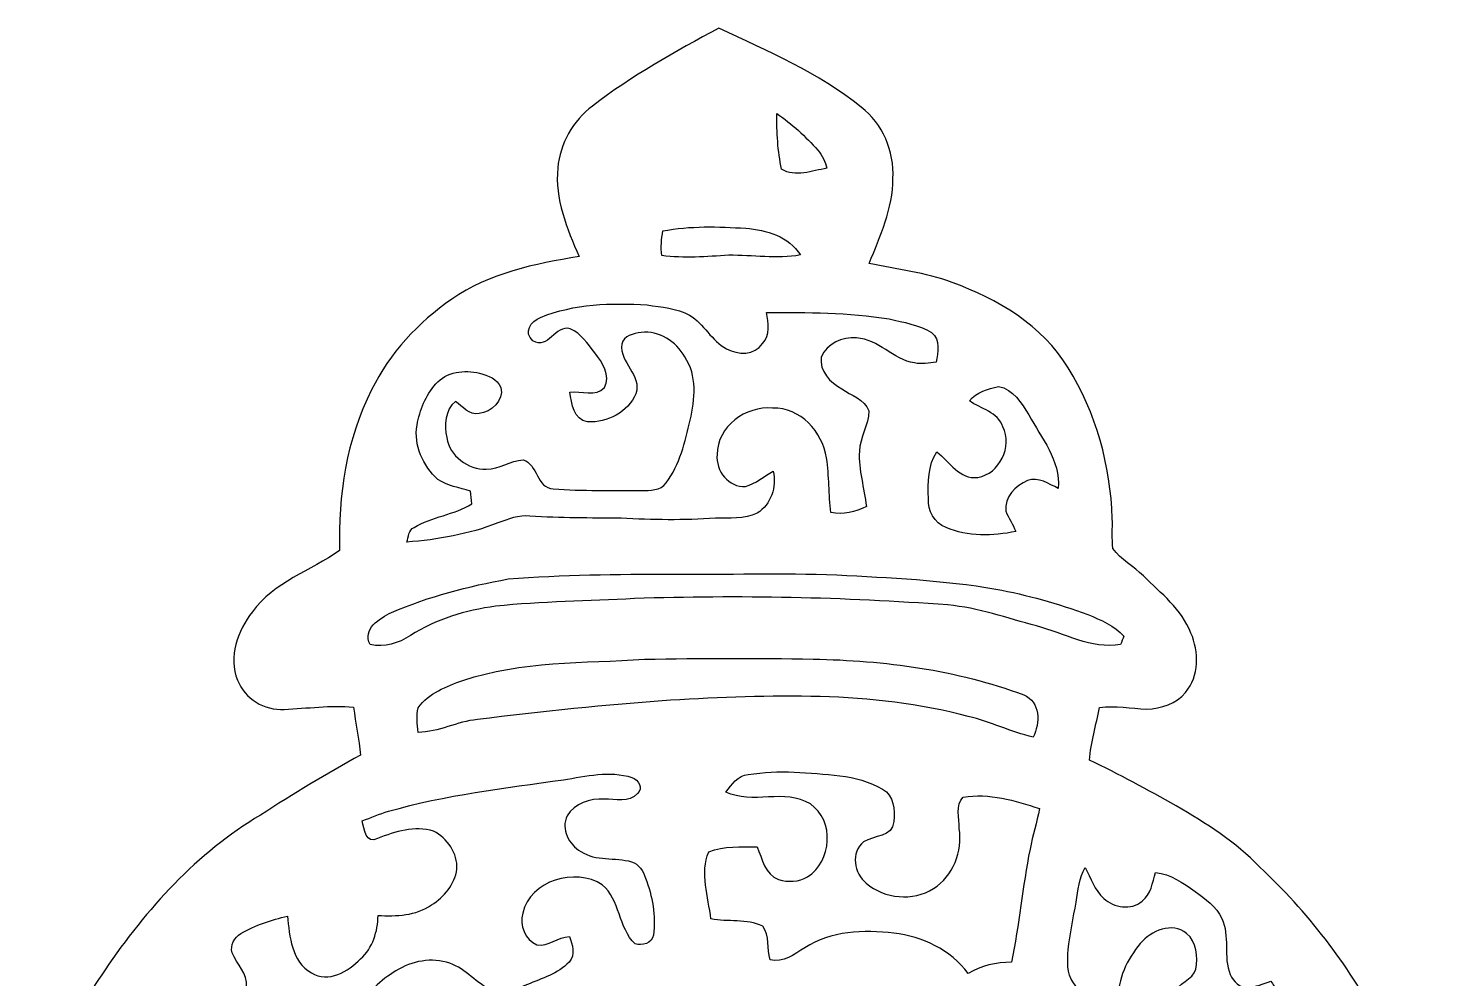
# Model space of a CAD drawing. Header units: centimetres. Extents: x -7.4 to 7.4, y -13.3 to 13.3.
# Drawn here: x -7.37 to 7.41, y 3.33 to 13.28 of the extents above; entities that cross this region are included whole.
import ezdxf

# ---------------------------------------------------------------- set-up
doc = ezdxf.new("R2010")
doc.units = ezdxf.units.CM
doc.header["$MEASUREMENT"] = 0
doc.layers.add('Camada 1', color=7, linetype='Continuous')

msp = doc.modelspace()

# ---------------------------------------------------------------- linework, layer by layer
at = {"layer": 'Camada 1', "color": 156}
for points, knots in [([(-1.46332, 12.46998), (-1.05127, 12.78643), (-0.59655, 13.04183), (-0.13864, 13.2849), (-0.13864, 13.2849), (0.37641, 13.04748), (0.90346, 12.81465), (1.34972, 12.45904), (1.34972, 12.45904), (1.57692, 12.28442), (1.69757, 11.99479), (1.68275, 11.71116), (1.68275, 11.71116), (1.68275, 11.39648), (1.54693, 11.10826), (1.43474, 10.82181), (1.43474, 10.82181), (1.72402, 10.75866), (2.02177, 10.72761), (2.30116, 10.62319), (2.30116, 10.62319), (2.77707, 10.45068), (3.24801, 10.17376), (3.51579, 9.72996), (3.51579, 9.72996), (3.81246, 9.25935), (3.96027, 8.70443), (3.97932, 8.15093), (3.97932, 8.15093), (3.98215, 8.04615), (3.97369, 7.94103), (3.98531, 7.83624), (3.98531, 7.83624), (4.06929, 7.72018), (4.20441, 7.65174), (4.30459, 7.55015), (4.30459, 7.55015), (4.48839, 7.3674), (4.70675, 7.20054), (4.80236, 6.95113), (4.80236, 6.95113), (4.88843, 6.75428), (4.89055, 6.50063), (4.74591, 6.32989), (4.74591, 6.32989), (4.65101, 6.20676), (4.48944, 6.16162), (4.34057, 6.15456), (4.34057, 6.15456), (4.17547, 6.15984), (4.01072, 6.19512), (3.84562, 6.17114), (3.84562, 6.17114), (3.81175, 5.98733), (3.75284, 5.80813), (3.74156, 5.62081), (3.74156, 5.62081), (4.04988, 5.47263), (4.35044, 5.3093), (4.64819, 5.14066), (4.64819, 5.14066), (4.96217, 4.9604), (5.27015, 4.76179), (5.52379, 4.50108), (5.52379, 4.50108), (6.02121, 4.03472), (6.44243, 3.48721), (6.76556, 2.88678), (6.76556, 2.88678), (7.07848, 2.27612), (7.25523, 1.6016), (7.32788, 0.92109), (7.32788, 0.92109), (7.40798, -0.01164), (7.36776, -0.95815), (7.17267, -1.87466), (7.17267, -1.87466), (7.01815, -2.60032), (6.73981, -3.29211), (6.43643, -3.96662), (6.43643, -3.96662), (5.84763, -5.25215), (5.18759, -6.50416), (4.48627, -7.73182), (4.48627, -7.73182), (4.2672, -8.12517), (4.02731, -8.50582), (3.79411, -8.8907), (3.79411, -8.8907), (4.03331, -9.29604), (4.32822, -9.6894), (4.40972, -10.16458), (4.40972, -10.16458), (4.48627, -10.62848), (4.58399, -11.13437), (4.37161, -11.57746), (4.37161, -11.57746), (4.16806, -12.00643), (3.74509, -12.26149), (3.34327, -12.4788), (3.34327, -12.4788), (2.93158, -12.71057), (2.47685, -12.84746), (2.02177, -12.96458), (2.02177, -12.96458), (1.33032, -13.16177), (0.61348, -13.26868), (-0.10512, -13.27855), (-0.10512, -13.27855), (-0.75776, -13.25279), (-1.41498, -13.21328), (-2.05176, -13.05947), (-2.05176, -13.05947), (-2.77529, -12.87144), (-3.50555, -12.65802), (-4.14725, -12.26431), (-4.14725, -12.26431), (-4.43934, -12.09498), (-4.71557, -11.8618), (-4.83975, -11.539), (-4.83975, -11.539), (-5.02567, -11.09274), (-4.95723, -10.59461), (-4.87997, -10.13249), (-4.87997, -10.13249), (-4.76532, -9.6414), (-4.37232, -9.29393), (-4.1035, -8.88824), (-4.1035, -8.88824), (-4.1349, -8.77393), (-4.22098, -8.68362), (-4.2746, -8.57885), (-4.2746, -8.57885), (-4.6235, -7.9576), (-4.89338, -7.29614), (-5.2204, -6.66326), (-5.2204, -6.66326), (-6.30765, -4.66831), (-6.89504, -2.44264), (-7.24464, -0.20954), (-7.24464, -0.20954), (-7.37059, 0.71154), (-7.37059, 1.67886), (-7.03297, 2.55798), (-7.03297, 2.55798), (-6.91761, 2.86666), (-6.75498, 3.15489), (-6.5659, 3.4237), (-6.5659, 3.4237), (-6.13445, 4.06011), (-5.60528, 4.6496), (-4.93854, 5.04506), (-4.93854, 5.04506), (-4.59563, 5.2645), (-4.24956, 5.47863), (-3.89149, 5.67302), (-3.89149, 5.67302), (-3.90525, 5.84164), (-3.9437, 6.00709), (-3.9638, 6.17466), (-3.9638, 6.17466), (-4.20722, 6.19724), (-4.44958, 6.16267), (-4.69229, 6.15102), (-4.69229, 6.15102), (-4.89866, 6.13903), (-5.10292, 6.26356), (-5.17913, 6.45724), (-5.17913, 6.45724), (-5.28002, 6.70136), (-5.17666, 6.97547), (-5.02425, 7.17408), (-5.02425, 7.17408), (-4.79707, 7.48347), (-4.41501, 7.6027), (-4.11127, 7.81649), (-4.11127, 7.81649), (-4.12467, 8.39187), (-4.04106, 8.97995), (-3.77506, 9.49642), (-3.77506, 9.49642), (-3.58916, 9.88272), (-3.28719, 10.20445), (-2.93687, 10.4468), (-2.93687, 10.4468), (-2.54246, 10.71774), (-2.06621, 10.8204), (-1.6016, 10.89377), (-1.6016, 10.89377), (-1.73073, 11.18517), (-1.85773, 11.49631), (-1.82667, 11.82158), (-1.82667, 11.82158), (-1.80374, 12.07664), (-1.66722, 12.31618), (-1.46332, 12.46998)], [0, 0, 0, 0, 0.02, 0.02, 0.02, 0.02, 0.04, 0.04, 0.04, 0.04, 0.06, 0.06, 0.06, 0.06, 0.08, 0.08, 0.08, 0.08, 0.1, 0.1, 0.1, 0.1, 0.12, 0.12, 0.12, 0.12, 0.14, 0.14, 0.14, 0.14, 0.16, 0.16, 0.16, 0.16, 0.18, 0.18, 0.18, 0.18, 0.2, 0.2, 0.2, 0.2, 0.22, 0.22, 0.22, 0.22, 0.24, 0.24, 0.24, 0.24, 0.26, 0.26, 0.26, 0.26, 0.28, 0.28, 0.28, 0.28, 0.3, 0.3, 0.3, 0.3, 0.32, 0.32, 0.32, 0.32, 0.34, 0.34, 0.34, 0.34, 0.36, 0.36, 0.36, 0.36, 0.38, 0.38, 0.38, 0.38, 0.4, 0.4, 0.4, 0.4, 0.42, 0.42, 0.42, 0.42, 0.44, 0.44, 0.44, 0.44, 0.46, 0.46, 0.46, 0.46, 0.48, 0.48, 0.48, 0.48, 0.5, 0.5, 0.5, 0.5, 0.52, 0.52, 0.52, 0.52, 0.54, 0.54, 0.54, 0.54, 0.56, 0.56, 0.56, 0.56, 0.58, 0.58, 0.58, 0.58, 0.6, 0.6, 0.6, 0.6, 0.62, 0.62, 0.62, 0.62, 0.64, 0.64, 0.64, 0.64, 0.66, 0.66, 0.66, 0.66, 0.68, 0.68, 0.68, 0.68, 0.7, 0.7, 0.7, 0.7, 0.72, 0.72, 0.72, 0.72, 0.74, 0.74, 0.74, 0.74, 0.76, 0.76, 0.76, 0.76, 0.78, 0.78, 0.78, 0.78, 0.8, 0.8, 0.8, 0.8, 0.82, 0.82, 0.82, 0.82, 0.84, 0.84, 0.84, 0.84, 0.86, 0.86, 0.86, 0.86, 0.88, 0.88, 0.88, 0.88, 0.9, 0.9, 0.9, 0.9, 0.92, 0.92, 0.92, 0.92, 0.94, 0.94, 0.94, 0.94, 0.96, 0.96, 0.96, 0.96, 1, 1, 1, 1]), ([(0.46672, 12.39061), (0.46672, 12.39061), (0.46672, 12.39061), (0.46672, 12.39061), (0.46672, 12.39061), (0.46637, 12.19552), (0.47519, 11.99902), (0.51717, 11.80817), (0.51717, 11.80817), (0.65722, 11.72033), (0.83925, 11.79371), (0.9913, 11.81805), (0.9913, 11.81805), (0.9726, 11.88684), (0.94297, 11.95317), (0.895, 12.00714), (0.895, 12.00714), (0.76941, 12.15248), (0.62547, 12.2823), (0.46672, 12.39061)], [0, 0, 0, 0, 0.16666667, 0.16666667, 0.16666667, 0.16666667, 0.33333333, 0.33333333, 0.33333333, 0.33333333, 0.5, 0.5, 0.5, 0.5, 0.66666667, 0.66666667, 0.66666667, 0.66666667, 1, 1, 1, 1]), ([(-0.72602, 11.16188), (-0.72602, 11.16188), (-0.72602, 11.16188), (-0.72602, 11.16188), (-0.72602, 11.16188), (-0.74048, 11.07722), (-0.75035, 10.99079), (-0.7373, 10.90507), (-0.7373, 10.90507), (-0.50446, 10.87261), (-0.26882, 10.89342), (-0.03527, 10.90788), (-0.03527, 10.90788), (0.21449, 10.90894), (0.46567, 10.86626), (0.71402, 10.91035), (0.71402, 10.91035), (0.59265, 11.10226), (0.35701, 11.17458), (0.14181, 11.18975), (0.14181, 11.18975), (-0.1471, 11.20775), (-0.44026, 11.21727), (-0.72602, 11.16188)], [0, 0, 0, 0, 0.14285714, 0.14285714, 0.14285714, 0.14285714, 0.28571429, 0.28571429, 0.28571429, 0.28571429, 0.42857143, 0.42857143, 0.42857143, 0.42857143, 0.57142857, 0.57142857, 0.57142857, 0.57142857, 0.71428571, 0.71428571, 0.71428571, 0.71428571, 1, 1, 1, 1]), ([(-2.00659, 10.2563), (-2.00659, 10.2563), (-2.00659, 10.2563), (-2.00659, 10.2563), (-2.00659, 10.2563), (-2.10819, 10.22173), (-2.18897, 10.09508), (-2.08597, 10.01148), (-2.08597, 10.01148), (-1.92899, 9.9127), (-1.85313, 10.18117), (-1.69509, 10.13848), (-1.69509, 10.13848), (-1.58221, 10.08873), (-1.5127, 9.97866), (-1.43686, 9.88624), (-1.43686, 9.88624), (-1.36384, 9.78429), (-1.26787, 9.64917), (-1.33809, 9.52146), (-1.33809, 9.52146), (-1.42699, 9.41951), (-1.58184, 9.49007), (-1.69862, 9.47349), (-1.69862, 9.47349), (-1.68416, 9.35355), (-1.65876, 9.18668), (-1.51341, 9.16269), (-1.51341, 9.16269), (-1.30951, 9.1514), (-1.08937, 9.26499), (-1.00824, 9.45761), (-1.00824, 9.45761), (-0.94368, 9.65481), (-1.18285, 9.78323), (-1.15569, 9.97549), (-1.15569, 9.97549), (-1.13805, 10.06756), (-1.03187, 10.08626), (-0.95462, 10.09896), (-0.95462, 10.09896), (-0.76624, 10.12154), (-0.58525, 10.00478), (-0.49671, 9.8425), (-0.49671, 9.8425), (-0.3623, 9.64811), (-0.39263, 9.39905), (-0.43921, 9.18104), (-0.43921, 9.18104), (-0.49388, 8.9535), (-0.54785, 8.71502), (-0.69179, 8.52452), (-0.69179, 8.52452), (-0.74894, 8.4402), (-0.86042, 8.44479), (-0.95003, 8.44444), (-0.95003, 8.44444), (-1.25764, 8.44938), (-1.56632, 8.43421), (-1.87289, 8.46242), (-1.87289, 8.46242), (-2.04893, 8.4656), (-2.03553, 8.71995), (-2.18863, 8.76582), (-2.18863, 8.76582), (-2.32233, 8.75841), (-2.43874, 8.66704), (-2.57493, 8.66598), (-2.57493, 8.66598), (-2.76542, 8.66316), (-2.9605, 8.80356), (-2.98944, 8.99759), (-2.98944, 8.99759), (-3.01378, 9.12529), (-3.00884, 9.28828), (-2.89877, 9.37612), (-2.89877, 9.37612), (-2.82292, 9.32391), (-2.75412, 9.23113), (-2.65041, 9.25018), (-2.65041, 9.25018), (-2.52411, 9.26112), (-2.38794, 9.38636), (-2.42217, 9.52182), (-2.42217, 9.52182), (-2.45779, 9.61248), (-2.55869, 9.64811), (-2.64478, 9.67245), (-2.64478, 9.67245), (-2.80282, 9.70915), (-2.99191, 9.68833), (-3.10479, 9.56063), (-3.10479, 9.56063), (-3.20993, 9.43963), (-3.2706, 9.28475), (-3.29988, 9.12883), (-3.29988, 9.12883), (-3.33728, 8.91716), (-3.23708, 8.70161), (-3.08256, 8.56014), (-3.08256, 8.56014), (-2.98167, 8.491), (-2.85574, 8.47548), (-2.74143, 8.43738), (-2.74143, 8.43738), (-2.73543, 8.39328), (-2.73015, 8.34883), (-2.7252, 8.30438), (-2.7252, 8.30438), (-2.91287, 8.18761), (-3.14254, 8.17104), (-3.33162, 8.05744), (-3.33162, 8.05744), (-3.39195, 8.03063), (-3.38701, 7.95619), (-3.40676, 7.90363), (-3.40676, 7.90363), (-3.08186, 7.92726), (-2.75731, 7.98688), (-2.45251, 8.10401), (-2.45251, 8.10401), (-2.34562, 8.14492), (-2.23448, 8.18761), (-2.11737, 8.17562), (-2.11737, 8.17562), (-1.80021, 8.15551), (-1.48201, 8.15516), (-1.16416, 8.15445), (-1.16416, 8.15445), (-0.83538, 8.13469), (-0.50517, 8.13117), (-0.17638, 8.15304), (-0.17638, 8.15304), (-0.03033, 8.15975), (0.12593, 8.13787), (0.26175, 8.20596), (0.26175, 8.20596), (0.40464, 8.29697), (0.47025, 8.48324), (0.42862, 8.64588), (0.42862, 8.64588), (0.33197, 8.5933), (0.24694, 8.51711), (0.14005, 8.48571), (0.14005, 8.48571), (-0.03668, 8.4723), (-0.17604, 8.65152), (-0.15769, 8.81944), (-0.15769, 8.81944), (-0.15909, 9.11542), (0.14323, 9.33132), (0.42333, 9.30768), (0.42333, 9.30768), (0.71472, 9.31615), (0.94368, 9.05686), (0.98848, 8.78487), (0.98848, 8.78487), (1.01669, 8.59542), (1.00753, 8.40281), (1.03258, 8.21266), (1.03258, 8.21266), (1.16099, 8.19008), (1.28975, 8.21407), (1.40441, 8.27617), (1.40441, 8.27617), (1.38289, 8.46913), (1.3215, 8.65893), (1.33103, 8.85472), (1.33103, 8.85472), (1.33772, 9.00147), (1.43087, 9.13059), (1.42875, 9.27734), (1.42875, 9.27734), (1.3843, 9.39976), (1.24566, 9.44138), (1.14652, 9.50877), (1.14652, 9.50877), (1.02658, 9.57367), (0.90945, 9.69468), (0.93239, 9.84179), (0.93239, 9.84179), (0.99518, 9.98149), (1.15181, 10.05874), (1.3014, 10.04111), (1.3014, 10.04111), (1.53282, 10.03194), (1.68275, 9.8118), (1.90782, 9.78005), (1.90782, 9.78005), (1.98332, 9.76277), (2.05987, 9.77793), (2.13535, 9.78746), (2.13535, 9.78746), (2.15265, 9.88942), (2.18439, 10.02417), (2.08808, 10.0972), (2.08808, 10.0972), (1.95367, 10.18011), (1.79351, 10.2055), (1.64217, 10.24113), (1.64217, 10.24113), (1.21813, 10.31098), (0.78634, 10.30957), (0.35772, 10.30781), (0.35772, 10.30781), (0.37641, 10.20022), (0.40464, 10.07074), (0.31784, 9.98361), (0.31784, 9.98361), (0.23777, 9.85696), (0.0582, 9.86119), (-0.05891, 9.92857), (-0.05891, 9.92857), (-0.21731, 10.01112), (-0.29562, 10.18681), (-0.44555, 10.27994), (-0.44555, 10.27994), (-0.58242, 10.35226), (-0.74012, 10.36496), (-0.89076, 10.38718), (-0.89076, 10.38718), (-1.26471, 10.41011), (-1.65522, 10.40024), (-2.00659, 10.2563)], [0, 0, 0, 0, 0.01754386, 0.01754386, 0.01754386, 0.01754386, 0.03508772, 0.03508772, 0.03508772, 0.03508772, 0.05263158, 0.05263158, 0.05263158, 0.05263158, 0.07017544, 0.07017544, 0.07017544, 0.07017544, 0.0877193, 0.0877193, 0.0877193, 0.0877193, 0.10526316, 0.10526316, 0.10526316, 0.10526316, 0.12280702, 0.12280702, 0.12280702, 0.12280702, 0.14035088, 0.14035088, 0.14035088, 0.14035088, 0.15789474, 0.15789474, 0.15789474, 0.15789474, 0.1754386, 0.1754386, 0.1754386, 0.1754386, 0.19298246, 0.19298246, 0.19298246, 0.19298246, 0.21052632, 0.21052632, 0.21052632, 0.21052632, 0.22807018, 0.22807018, 0.22807018, 0.22807018, 0.24561404, 0.24561404, 0.24561404, 0.24561404, 0.26315789, 0.26315789, 0.26315789, 0.26315789, 0.28070175, 0.28070175, 0.28070175, 0.28070175, 0.29824561, 0.29824561, 0.29824561, 0.29824561, 0.31578947, 0.31578947, 0.31578947, 0.31578947, 0.33333333, 0.33333333, 0.33333333, 0.33333333, 0.35087719, 0.35087719, 0.35087719, 0.35087719, 0.36842105, 0.36842105, 0.36842105, 0.36842105, 0.38596491, 0.38596491, 0.38596491, 0.38596491, 0.40350877, 0.40350877, 0.40350877, 0.40350877, 0.42105263, 0.42105263, 0.42105263, 0.42105263, 0.43859649, 0.43859649, 0.43859649, 0.43859649, 0.45614035, 0.45614035, 0.45614035, 0.45614035, 0.47368421, 0.47368421, 0.47368421, 0.47368421, 0.49122807, 0.49122807, 0.49122807, 0.49122807, 0.50877193, 0.50877193, 0.50877193, 0.50877193, 0.52631579, 0.52631579, 0.52631579, 0.52631579, 0.54385965, 0.54385965, 0.54385965, 0.54385965, 0.56140351, 0.56140351, 0.56140351, 0.56140351, 0.57894737, 0.57894737, 0.57894737, 0.57894737, 0.59649123, 0.59649123, 0.59649123, 0.59649123, 0.61403509, 0.61403509, 0.61403509, 0.61403509, 0.63157895, 0.63157895, 0.63157895, 0.63157895, 0.64912281, 0.64912281, 0.64912281, 0.64912281, 0.66666667, 0.66666667, 0.66666667, 0.66666667, 0.68421053, 0.68421053, 0.68421053, 0.68421053, 0.70175439, 0.70175439, 0.70175439, 0.70175439, 0.71929825, 0.71929825, 0.71929825, 0.71929825, 0.73684211, 0.73684211, 0.73684211, 0.73684211, 0.75438596, 0.75438596, 0.75438596, 0.75438596, 0.77192982, 0.77192982, 0.77192982, 0.77192982, 0.78947368, 0.78947368, 0.78947368, 0.78947368, 0.80701754, 0.80701754, 0.80701754, 0.80701754, 0.8245614, 0.8245614, 0.8245614, 0.8245614, 0.84210526, 0.84210526, 0.84210526, 0.84210526, 0.85964912, 0.85964912, 0.85964912, 0.85964912, 0.87719298, 0.87719298, 0.87719298, 0.87719298, 0.89473684, 0.89473684, 0.89473684, 0.89473684, 0.9122807, 0.9122807, 0.9122807, 0.9122807, 0.92982456, 0.92982456, 0.92982456, 0.92982456, 0.94736842, 0.94736842, 0.94736842, 0.94736842, 0.96491228, 0.96491228, 0.96491228, 0.96491228, 1, 1, 1, 1]), ([(2.48284, 9.38283), (2.48284, 9.38283), (2.48284, 9.38283), (2.48284, 9.38283), (2.48284, 9.38283), (2.60314, 9.29781), (2.78129, 9.26676), (2.8342, 9.11119), (2.8342, 9.11119), (2.93933, 8.90622), (2.79964, 8.618), (2.5714, 8.58167), (2.5714, 8.58167), (2.37949, 8.55627), (2.27295, 8.74535), (2.14347, 8.84977), (2.14347, 8.84977), (2.04364, 8.70691), (2.05246, 8.52628), (2.05387, 8.36012), (2.05387, 8.36012), (2.04364, 8.2317), (2.11842, 8.10506), (2.23838, 8.05568), (2.23838, 8.05568), (2.46698, 7.95972), (2.72944, 7.96572), (2.96898, 8.01511), (2.96898, 8.01511), (2.93828, 8.08813), (2.89348, 8.15445), (2.86526, 8.22818), (2.86526, 8.22818), (2.84268, 8.37352), (2.96862, 8.49524), (3.09104, 8.54851), (3.09104, 8.54851), (3.2064, 8.59296), (3.31364, 8.51111), (3.41417, 8.46596), (3.41417, 8.46596), (3.43712, 8.76018), (3.23603, 8.99406), (3.10515, 9.23748), (3.10515, 9.23748), (3.02823, 9.35707), (2.94252, 9.50806), (2.7887, 9.53205), (2.7887, 9.53205), (2.67687, 9.50877), (2.55905, 9.4742), (2.48284, 9.38283)], [0, 0, 0, 0, 0.07142857, 0.07142857, 0.07142857, 0.07142857, 0.14285714, 0.14285714, 0.14285714, 0.14285714, 0.21428571, 0.21428571, 0.21428571, 0.21428571, 0.28571429, 0.28571429, 0.28571429, 0.28571429, 0.35714286, 0.35714286, 0.35714286, 0.35714286, 0.42857143, 0.42857143, 0.42857143, 0.42857143, 0.5, 0.5, 0.5, 0.5, 0.57142857, 0.57142857, 0.57142857, 0.57142857, 0.64285714, 0.64285714, 0.64285714, 0.64285714, 0.71428571, 0.71428571, 0.71428571, 0.71428571, 0.78571429, 0.78571429, 0.78571429, 0.78571429, 0.85714286, 0.85714286, 0.85714286, 0.85714286, 1, 1, 1, 1]), ([(-2.34526, 7.51769), (-2.34526, 7.51769), (-2.34526, 7.51769), (-2.34526, 7.51769), (-2.34526, 7.51769), (-2.76189, 7.44149), (-3.17712, 7.33636), (-3.56588, 7.16597), (-3.56588, 7.16597), (-3.69217, 7.10564), (-3.87667, 6.99452), (-3.78989, 6.82978), (-3.78989, 6.82978), (-3.64031, 6.79908), (-3.49391, 6.84213), (-3.36902, 6.92538), (-3.36902, 6.92538), (-3.10056, 7.09682), (-2.79082, 7.18996), (-2.47685, 7.23159), (-2.47685, 7.23159), (-1.9939, 7.28379), (-1.50741, 7.2831), (-1.0227, 7.31237), (-1.0227, 7.31237), (0.07055, 7.34871), (1.16628, 7.32579), (2.25707, 7.245), (2.25707, 7.245), (2.57598, 7.21642), (2.87937, 7.10671), (3.18735, 7.02522), (3.18735, 7.02522), (3.47732, 6.95006), (3.75673, 6.77757), (4.06681, 6.8326), (4.06681, 6.8326), (4.07528, 6.85375), (4.09292, 6.89645), (4.10138, 6.91761), (4.10138, 6.91761), (4.00015, 7.02875), (3.86045, 7.08942), (3.72356, 7.14375), (3.72356, 7.14375), (3.411, 7.26086), (3.08785, 7.34942), (2.76014, 7.41221), (2.76014, 7.41221), (2.2098, 7.50569), (1.65135, 7.53109), (1.09502, 7.55967), (1.09502, 7.55967), (0.51859, 7.58437), (-0.0582, 7.56214), (-0.635, 7.56813), (-0.635, 7.56813), (-1.20543, 7.56708), (-1.77658, 7.5625), (-2.34526, 7.51769)], [0, 0, 0, 0, 0.0625, 0.0625, 0.0625, 0.0625, 0.125, 0.125, 0.125, 0.125, 0.1875, 0.1875, 0.1875, 0.1875, 0.25, 0.25, 0.25, 0.25, 0.3125, 0.3125, 0.3125, 0.3125, 0.375, 0.375, 0.375, 0.375, 0.4375, 0.4375, 0.4375, 0.4375, 0.5, 0.5, 0.5, 0.5, 0.5625, 0.5625, 0.5625, 0.5625, 0.625, 0.625, 0.625, 0.625, 0.6875, 0.6875, 0.6875, 0.6875, 0.75, 0.75, 0.75, 0.75, 0.8125, 0.8125, 0.8125, 0.8125, 0.875, 0.875, 0.875, 0.875, 1, 1, 1, 1]), ([(-2.81869, 6.45512), (-2.81869, 6.45512), (-2.81869, 6.45512), (-2.81869, 6.45512), (-2.81869, 6.45512), (-2.99191, 6.3955), (-3.17641, 6.32142), (-3.2886, 6.16937), (-3.2886, 6.16937), (-3.30941, 6.08471), (-3.29459, 5.99651), (-3.28965, 5.91043), (-3.28965, 5.91043), (-3.07552, 5.9129), (-2.88079, 6.0258), (-2.66734, 6.04519), (-2.66734, 6.04519), (-1.99636, 6.13268), (-1.32221, 6.1969), (-0.64735, 6.24769), (-0.64735, 6.24769), (0.39229, 6.30378), (1.45486, 6.34965), (2.4712, 6.07835), (2.4712, 6.07835), (2.70298, 6.02261), (2.91853, 5.91467), (3.15136, 5.86139), (3.15136, 5.86139), (3.22297, 6.00463), (3.23003, 6.23675), (3.05152, 6.30273), (3.05152, 6.30273), (2.34879, 6.56802), (1.59419, 6.66433), (0.84632, 6.67807), (0.84632, 6.67807), (0.25858, 6.6883), (-0.32914, 6.69008), (-0.91687, 6.67597), (-0.91687, 6.67597), (-1.55327, 6.63504), (-2.20627, 6.6615), (-2.81869, 6.45512)], [0, 0, 0, 0, 0.08333333, 0.08333333, 0.08333333, 0.08333333, 0.16666667, 0.16666667, 0.16666667, 0.16666667, 0.25, 0.25, 0.25, 0.25, 0.33333333, 0.33333333, 0.33333333, 0.33333333, 0.41666667, 0.41666667, 0.41666667, 0.41666667, 0.5, 0.5, 0.5, 0.5, 0.58333333, 0.58333333, 0.58333333, 0.58333333, 0.66666667, 0.66666667, 0.66666667, 0.66666667, 0.75, 0.75, 0.75, 0.75, 0.83333333, 0.83333333, 0.83333333, 0.83333333, 1, 1, 1, 1]), ([(-1.76812, 5.41548), (-1.76812, 5.41548), (-1.76812, 5.41548), (-1.76812, 5.41548), (-1.76812, 5.41548), (-2.38195, 5.32623), (-3.00248, 5.25709), (-3.60009, 5.08423), (-3.60009, 5.08423), (-3.69393, 5.05777), (-3.78354, 5.02002), (-3.87314, 4.98298), (-3.87314, 4.98298), (-3.85692, 4.90044), (-3.83292, 4.73357), (-3.71228, 4.79918), (-3.71228, 4.79918), (-3.52848, 4.87327), (-3.32458, 4.93642), (-3.12702, 4.87715), (-3.12702, 4.87715), (-2.98343, 4.80236), (-2.8716, 4.64502), (-2.88254, 4.47886), (-2.88254, 4.47886), (-2.90512, 4.32045), (-3.01449, 4.18677), (-3.14783, 4.10457), (-3.14783, 4.10457), (-3.31187, 3.98992), (-3.51579, 3.98356), (-3.70804, 3.99413), (-3.70804, 3.99413), (-3.70981, 3.82622), (-3.76307, 3.65371), (-3.89183, 3.53976), (-3.89183, 3.53976), (-4.0192, 3.40465), (-4.22485, 3.28471), (-4.40619, 3.39124), (-4.40619, 3.39124), (-4.61573, 3.51225), (-4.63303, 3.77296), (-4.65737, 3.98709), (-4.65737, 3.98709), (-4.82528, 3.94616), (-4.99426, 3.89395), (-5.14314, 3.804), (-5.14314, 3.804), (-5.21229, 3.76485), (-5.25709, 3.68194), (-5.23592, 3.60257), (-5.23592, 3.60257), (-5.18724, 3.48333), (-5.07012, 3.38561), (-5.08565, 3.24626), (-5.08565, 3.24626), (-5.08282, 3.16264), (-5.14419, 3.09879), (-5.18442, 3.03176), (-5.18442, 3.03176), (-5.29731, 2.87901), (-5.22676, 2.667), (-5.33082, 2.50966), (-5.33082, 2.50966), (-5.40597, 2.38266), (-5.56153, 2.30998), (-5.70723, 2.34068), (-5.70723, 2.34068), (-5.81695, 2.35338), (-5.88291, 2.47049), (-5.88081, 2.57281), (-5.88081, 2.57281), (-5.8755, 2.71215), (-5.8547, 2.85114), (-5.87162, 2.99049), (-5.87162, 2.99049), (-6.04519, 3.0173), (-6.14574, 2.8448), (-6.2043, 2.70898), (-6.2043, 2.70898), (-6.4195, 2.15652), (-6.49746, 1.56174), (-6.52426, 0.97296), (-6.52426, 0.97296), (-6.41419, 0.98953), (-6.30414, 1.00507), (-6.193, 1.01389), (-6.193, 1.01389), (-6.13903, 1.15393), (-6.17078, 1.31127), (-6.10658, 1.4485), (-6.10658, 1.4485), (-5.98275, 1.73214), (-5.6028, 1.86867), (-5.32799, 1.72402), (-5.32799, 1.72402), (-5.1823, 1.65629), (-5.11104, 1.50318), (-5.01261, 1.38535), (-5.01261, 1.38535), (-4.81012, 1.43686), (-4.59987, 1.4478), (-4.39666, 1.39206), (-4.39666, 1.39206), (-4.3949, 1.5635), (-4.39032, 1.75365), (-4.50003, 1.89688), (-4.50003, 1.89688), (-4.59916, 1.85067), (-4.71523, 1.78082), (-4.82282, 1.84643), (-4.82282, 1.84643), (-5.01049, 1.93993), (-5.03765, 2.18687), (-4.97592, 2.36677), (-4.97592, 2.36677), (-4.89654, 2.57774), (-4.62808, 2.67088), (-4.42524, 2.59186), (-4.42524, 2.59186), (-4.22521, 2.52976), (-4.10491, 2.34562), (-3.93912, 2.23097), (-3.93912, 2.23097), (-3.83433, 2.2479), (-3.74085, 2.30258), (-3.63889, 2.33079), (-3.63889, 2.33079), (-3.42477, 2.40276), (-3.18981, 2.37559), (-2.97921, 2.46238), (-2.97921, 2.46238), (-2.98626, 2.57562), (-2.96545, 2.69733), (-3.01907, 2.80212), (-3.01907, 2.80212), (-3.06069, 2.86597), (-3.12666, 2.90829), (-3.2018, 2.91782), (-3.2018, 2.91782), (-3.23956, 2.84444), (-3.26248, 2.75132), (-3.34186, 2.71039), (-3.34186, 2.71039), (-3.55106, 2.62536), (-3.84632, 2.75342), (-3.85692, 2.99826), (-3.85692, 2.99826), (-3.84281, 3.19158), (-3.67276, 3.31927), (-3.52071, 3.41277), (-3.52071, 3.41277), (-3.35597, 3.5172), (-3.14466, 3.55847), (-2.95768, 3.4932), (-2.95768, 3.4932), (-2.78694, 3.43322), (-2.67404, 3.27978), (-2.51283, 3.20321), (-2.51283, 3.20321), (-2.38653, 3.14888), (-2.25989, 3.22686), (-2.14347, 3.26989), (-2.14347, 3.26989), (-1.99319, 3.33587), (-1.8235, 3.38172), (-1.7085, 3.5059), (-1.7085, 3.5059), (-1.63759, 3.57964), (-1.67323, 3.6904), (-1.70427, 3.77367), (-1.70427, 3.77367), (-1.82457, 3.76695), (-1.92369, 3.66501), (-2.04576, 3.68582), (-2.04576, 3.68582), (-2.16782, 3.74085), (-2.23131, 3.89042), (-2.19392, 4.01778), (-2.19392, 4.01778), (-2.11313, 4.3635), (-1.64287, 4.49615), (-1.36031, 4.31587), (-1.36031, 4.31587), (-1.17369, 4.155), (-1.19167, 3.86608), (-1.0174, 3.69534), (-1.0174, 3.69534), (-0.94543, 3.67242), (-0.83643, 3.70275), (-0.82515, 3.78777), (-0.82515, 3.78777), (-0.79621, 3.98955), (-0.83572, 4.19664), (-0.90769, 4.38538), (-0.90769, 4.38538), (-0.93274, 4.45876), (-0.97579, 4.53178), (-1.05375, 4.55648), (-1.05375, 4.55648), (-1.22765, 4.60516), (-1.42662, 4.5593), (-1.58467, 4.66266), (-1.58467, 4.66266), (-1.71097, 4.73497), (-1.79634, 4.89761), (-1.72826, 5.03731), (-1.72826, 5.03731), (-1.65276, 5.17136), (-1.48695, 5.21899), (-1.3416, 5.21158), (-1.3416, 5.21158), (-1.22485, 5.21194), (-1.08196, 5.1689), (-0.99165, 5.26908), (-0.99165, 5.26908), (-0.92709, 5.32518), (-0.98178, 5.41619), (-1.04985, 5.43806), (-1.04985, 5.43806), (-1.28447, 5.51532), (-1.53175, 5.45007), (-1.76812, 5.41548)], [0, 0, 0, 0, 0.01754386, 0.01754386, 0.01754386, 0.01754386, 0.03508772, 0.03508772, 0.03508772, 0.03508772, 0.05263158, 0.05263158, 0.05263158, 0.05263158, 0.07017544, 0.07017544, 0.07017544, 0.07017544, 0.0877193, 0.0877193, 0.0877193, 0.0877193, 0.10526316, 0.10526316, 0.10526316, 0.10526316, 0.12280702, 0.12280702, 0.12280702, 0.12280702, 0.14035088, 0.14035088, 0.14035088, 0.14035088, 0.15789474, 0.15789474, 0.15789474, 0.15789474, 0.1754386, 0.1754386, 0.1754386, 0.1754386, 0.19298246, 0.19298246, 0.19298246, 0.19298246, 0.21052632, 0.21052632, 0.21052632, 0.21052632, 0.22807018, 0.22807018, 0.22807018, 0.22807018, 0.24561404, 0.24561404, 0.24561404, 0.24561404, 0.26315789, 0.26315789, 0.26315789, 0.26315789, 0.28070175, 0.28070175, 0.28070175, 0.28070175, 0.29824561, 0.29824561, 0.29824561, 0.29824561, 0.31578947, 0.31578947, 0.31578947, 0.31578947, 0.33333333, 0.33333333, 0.33333333, 0.33333333, 0.35087719, 0.35087719, 0.35087719, 0.35087719, 0.36842105, 0.36842105, 0.36842105, 0.36842105, 0.38596491, 0.38596491, 0.38596491, 0.38596491, 0.40350877, 0.40350877, 0.40350877, 0.40350877, 0.42105263, 0.42105263, 0.42105263, 0.42105263, 0.43859649, 0.43859649, 0.43859649, 0.43859649, 0.45614035, 0.45614035, 0.45614035, 0.45614035, 0.47368421, 0.47368421, 0.47368421, 0.47368421, 0.49122807, 0.49122807, 0.49122807, 0.49122807, 0.50877193, 0.50877193, 0.50877193, 0.50877193, 0.52631579, 0.52631579, 0.52631579, 0.52631579, 0.54385965, 0.54385965, 0.54385965, 0.54385965, 0.56140351, 0.56140351, 0.56140351, 0.56140351, 0.57894737, 0.57894737, 0.57894737, 0.57894737, 0.59649123, 0.59649123, 0.59649123, 0.59649123, 0.61403509, 0.61403509, 0.61403509, 0.61403509, 0.63157895, 0.63157895, 0.63157895, 0.63157895, 0.64912281, 0.64912281, 0.64912281, 0.64912281, 0.66666667, 0.66666667, 0.66666667, 0.66666667, 0.68421053, 0.68421053, 0.68421053, 0.68421053, 0.70175439, 0.70175439, 0.70175439, 0.70175439, 0.71929825, 0.71929825, 0.71929825, 0.71929825, 0.73684211, 0.73684211, 0.73684211, 0.73684211, 0.75438596, 0.75438596, 0.75438596, 0.75438596, 0.77192982, 0.77192982, 0.77192982, 0.77192982, 0.78947368, 0.78947368, 0.78947368, 0.78947368, 0.80701754, 0.80701754, 0.80701754, 0.80701754, 0.8245614, 0.8245614, 0.8245614, 0.8245614, 0.84210526, 0.84210526, 0.84210526, 0.84210526, 0.85964912, 0.85964912, 0.85964912, 0.85964912, 0.87719298, 0.87719298, 0.87719298, 0.87719298, 0.89473684, 0.89473684, 0.89473684, 0.89473684, 0.9122807, 0.9122807, 0.9122807, 0.9122807, 0.92982456, 0.92982456, 0.92982456, 0.92982456, 0.94736842, 0.94736842, 0.94736842, 0.94736842, 0.96491228, 0.96491228, 0.96491228, 0.96491228, 1, 1, 1, 1]), ([(0.16827, 5.4691), (0.16827, 5.4691), (0.16827, 5.4691), (0.16827, 5.4691), (0.16827, 5.4691), (0.05927, 5.45816), (-0.00635, 5.36609), (-0.06597, 5.28601), (-0.06597, 5.28601), (0.2099, 5.14914), (0.54856, 5.32835), (0.81845, 5.16113), (0.81845, 5.16113), (1.07526, 4.98827), (1.04422, 4.55858), (0.78916, 4.39807), (0.78916, 4.39807), (0.69814, 4.34445), (0.58313, 4.34021), (0.48365, 4.3695), (0.48365, 4.3695), (0.3443, 4.42453), (0.31114, 4.58786), (0.26246, 4.71275), (0.26246, 4.71275), (0.09277, 4.71346), (-0.08466, 4.72086), (-0.24589, 4.66124), (-0.24589, 4.66124), (-0.33867, 4.43688), (-0.25047, 4.18889), (-0.22331, 3.95851), (-0.22331, 3.95851), (-0.04444, 3.92219), (0.15134, 3.96205), (0.31891, 3.88196), (0.31891, 3.88196), (0.39652, 3.78388), (0.36089, 3.64418), (0.39582, 3.52953), (0.39582, 3.52953), (0.5341, 3.4925), (0.64947, 3.5881), (0.75988, 3.65441), (0.75988, 3.65441), (1.03222, 3.83363), (1.37724, 3.84562), (1.69121, 3.80787), (1.69121, 3.80787), (1.99319, 3.77225), (2.28669, 3.63536), (2.46979, 3.38632), (2.46979, 3.38632), (2.60667, 3.46886), (2.76401, 3.50237), (2.92276, 3.50519), (2.92276, 3.50519), (3.00601, 3.89643), (3.03988, 4.29577), (3.11784, 4.68806), (3.11784, 4.68806), (3.14537, 4.83093), (3.19088, 4.96958), (3.21592, 5.11281), (3.21592, 5.11281), (2.96192, 5.19994), (2.68887, 5.27578), (2.41864, 5.2338), (2.41864, 5.2338), (2.33257, 5.14809), (2.37949, 5.01085), (2.37771, 4.9029), (2.37771, 4.9029), (2.41194, 4.66548), (2.31457, 4.40548), (2.10679, 4.27567), (2.10679, 4.27567), (1.89264, 4.13914), (1.59419, 4.16772), (1.40263, 4.33105), (1.40263, 4.33105), (1.27635, 4.43371), (1.23754, 4.65559), (1.37583, 4.76462), (1.37583, 4.76462), (1.48166, 4.83446), (1.67815, 4.81188), (1.69367, 4.97628), (1.69367, 4.97628), (1.69969, 5.0934), (1.69509, 5.25604), (1.57409, 5.31529), (1.57409, 5.31529), (1.43827, 5.39433), (1.2841, 5.44159), (1.12818, 5.45535), (1.12818, 5.45535), (0.81033, 5.49063), (0.48541, 5.52097), (0.16827, 5.4691)], [0, 0, 0, 0, 0.03846154, 0.03846154, 0.03846154, 0.03846154, 0.07692308, 0.07692308, 0.07692308, 0.07692308, 0.11538462, 0.11538462, 0.11538462, 0.11538462, 0.15384615, 0.15384615, 0.15384615, 0.15384615, 0.19230769, 0.19230769, 0.19230769, 0.19230769, 0.23076923, 0.23076923, 0.23076923, 0.23076923, 0.26923077, 0.26923077, 0.26923077, 0.26923077, 0.30769231, 0.30769231, 0.30769231, 0.30769231, 0.34615385, 0.34615385, 0.34615385, 0.34615385, 0.38461538, 0.38461538, 0.38461538, 0.38461538, 0.42307692, 0.42307692, 0.42307692, 0.42307692, 0.46153846, 0.46153846, 0.46153846, 0.46153846, 0.5, 0.5, 0.5, 0.5, 0.53846154, 0.53846154, 0.53846154, 0.53846154, 0.57692308, 0.57692308, 0.57692308, 0.57692308, 0.61538462, 0.61538462, 0.61538462, 0.61538462, 0.65384615, 0.65384615, 0.65384615, 0.65384615, 0.69230769, 0.69230769, 0.69230769, 0.69230769, 0.73076923, 0.73076923, 0.73076923, 0.73076923, 0.76923077, 0.76923077, 0.76923077, 0.76923077, 0.80769231, 0.80769231, 0.80769231, 0.80769231, 0.84615385, 0.84615385, 0.84615385, 0.84615385, 0.88461538, 0.88461538, 0.88461538, 0.88461538, 0.92307692, 0.92307692, 0.92307692, 0.92307692, 1, 1, 1, 1]), ([(3.59974, 4.13385), (3.59974, 4.13385), (3.59974, 4.13385), (3.59974, 4.13385), (3.59974, 4.13385), (3.57222, 3.96733), (3.53589, 3.80223), (3.5179, 3.63431), (3.5179, 3.63431), (3.51048, 3.51825), (3.49885, 3.38878), (3.57152, 3.28894), (3.57152, 3.28894), (3.67558, 3.14607), (3.79552, 3.01378), (3.88055, 2.8575), (3.88055, 2.8575), (3.98144, 2.69416), (4.00049, 2.49202), (4.12255, 2.33997), (4.12255, 2.33997), (4.26507, 2.37348), (4.40265, 2.42639), (4.52683, 2.50437), (4.52683, 2.50437), (4.35256, 2.68993), (4.1042, 2.8402), (4.04741, 3.1062), (4.04741, 3.1062), (4.02731, 3.32598), (4.13807, 3.53484), (4.27214, 3.70134), (4.27214, 3.70134), (4.38572, 3.83292), (4.60445, 3.92923), (4.75755, 3.80612), (4.75755, 3.80612), (4.86339, 3.71544), (4.87608, 3.56093), (4.85527, 3.43146), (4.85527, 3.43146), (4.82353, 3.31294), (4.66019, 3.28965), (4.62597, 3.17429), (4.62597, 3.17429), (4.68383, 2.98272), (4.88526, 2.88149), (5.04472, 2.782), (5.04472, 2.782), (5.27967, 2.89524), (5.5199, 3.01519), (5.70476, 3.20357), (5.70476, 3.20357), (5.68888, 3.22862), (5.65679, 3.27907), (5.64091, 3.30446), (5.64091, 3.30446), (5.55871, 3.28048), (5.47933, 3.24838), (5.39608, 3.23003), (5.39608, 3.23003), (5.31459, 3.24097), (5.24722, 3.30164), (5.21441, 3.37502), (5.21441, 3.37502), (5.13644, 3.56234), (5.21441, 3.77754), (5.1255, 3.96239), (5.1255, 3.96239), (5.06942, 4.08693), (4.95229, 4.16594), (4.84716, 4.24602), (4.84716, 4.24602), (4.72122, 4.33351), (4.58893, 4.42629), (4.43264, 4.44358), (4.43264, 4.44358), (4.40124, 4.33846), (4.38396, 4.21534), (4.29083, 4.14406), (4.29083, 4.14406), (4.17688, 4.04213), (3.99661, 4.07634), (3.89078, 4.1723), (3.89078, 4.1723), (3.79095, 4.25626), (3.75708, 4.38714), (3.69605, 4.49721), (3.69605, 4.49721), (3.62973, 4.3875), (3.62479, 4.25626), (3.59974, 4.13385)], [0, 0, 0, 0, 0.04166667, 0.04166667, 0.04166667, 0.04166667, 0.08333333, 0.08333333, 0.08333333, 0.08333333, 0.125, 0.125, 0.125, 0.125, 0.16666667, 0.16666667, 0.16666667, 0.16666667, 0.20833333, 0.20833333, 0.20833333, 0.20833333, 0.25, 0.25, 0.25, 0.25, 0.29166667, 0.29166667, 0.29166667, 0.29166667, 0.33333333, 0.33333333, 0.33333333, 0.33333333, 0.375, 0.375, 0.375, 0.375, 0.41666667, 0.41666667, 0.41666667, 0.41666667, 0.45833333, 0.45833333, 0.45833333, 0.45833333, 0.5, 0.5, 0.5, 0.5, 0.54166667, 0.54166667, 0.54166667, 0.54166667, 0.58333333, 0.58333333, 0.58333333, 0.58333333, 0.625, 0.625, 0.625, 0.625, 0.66666667, 0.66666667, 0.66666667, 0.66666667, 0.70833333, 0.70833333, 0.70833333, 0.70833333, 0.75, 0.75, 0.75, 0.75, 0.79166667, 0.79166667, 0.79166667, 0.79166667, 0.83333333, 0.83333333, 0.83333333, 0.83333333, 0.875, 0.875, 0.875, 0.875, 0.91666667, 0.91666667, 0.91666667, 0.91666667, 1, 1, 1, 1])]:
    msp.add_open_spline(points, degree=3, knots=knots, dxfattribs=at)

doc.saveas('drawing.dxf')
